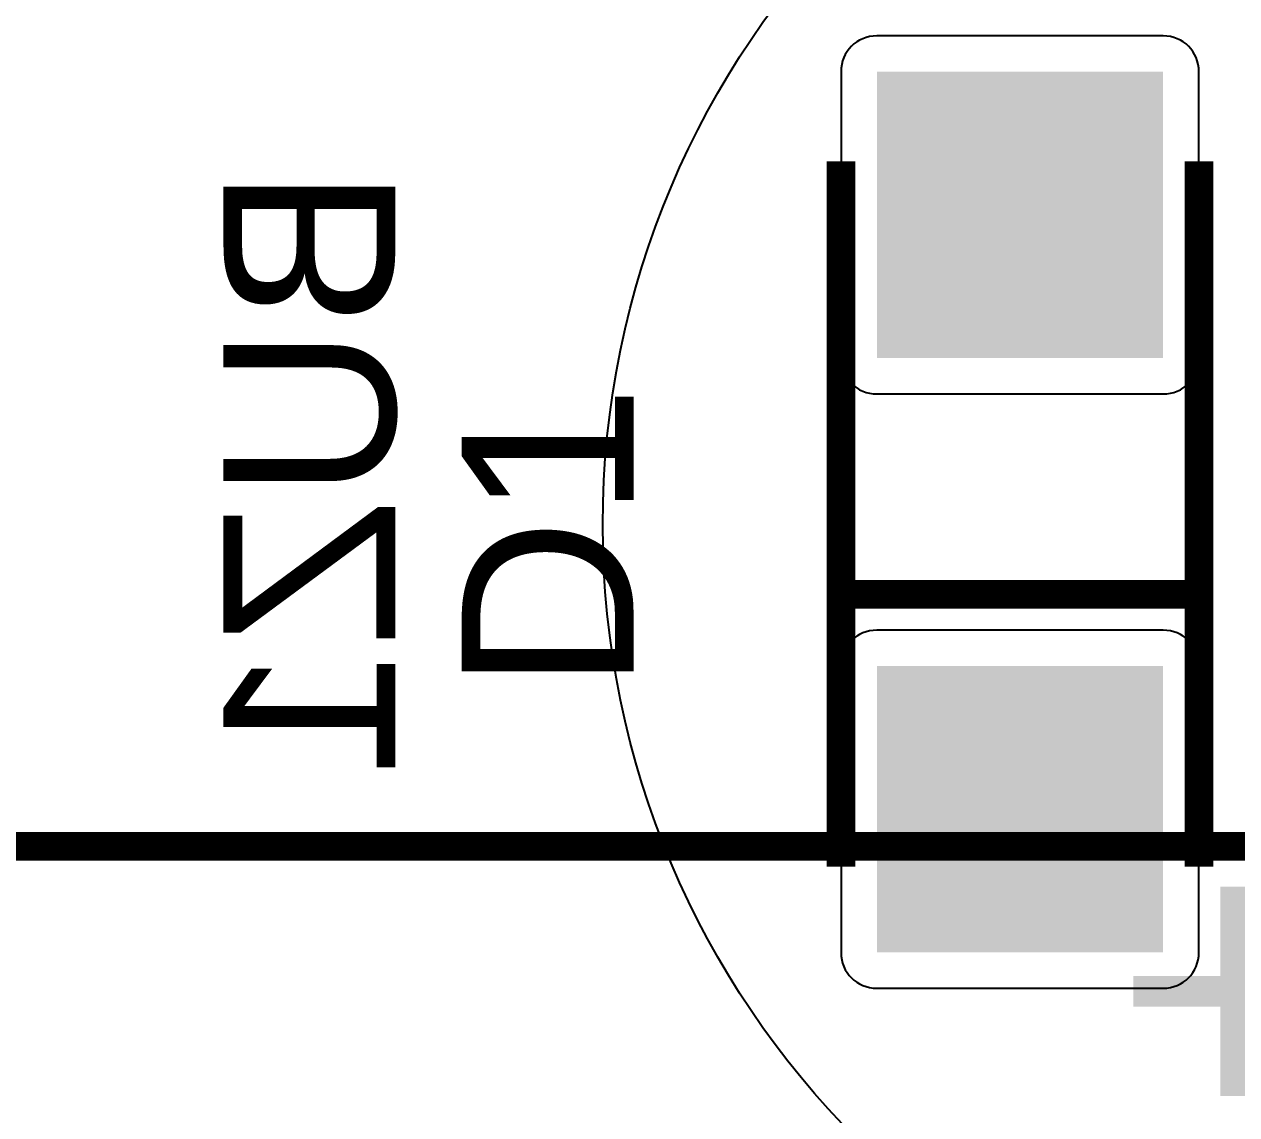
# Model space of a CAD drawing. Header units: inches. Extents: x 15 to 148, y 10 to 111.
# Drawn here: x 135.694 to 136.456, y 98.204 to 98.889 of the extents above; entities that cross this region are included whole.
import ezdxf

# ---------------------------------------------------------------- set-up
doc = ezdxf.new("R2010")
doc.units = ezdxf.units.IN
doc.header["$MEASUREMENT"] = 0
doc.layers.add('BLK_12AWG', color=7, linetype='Continuous')

# ---------------------------------------------------------------- blocks, each defined once
blk = doc.blocks.new('RPAD')
blk.add_trace([(-0.5, -0.5), (-0.5, 0.5), (0.5, -0.5), (0.5, 0.5)])
blk = doc.blocks.new('CEGHSD')
for points in [[(133.7946526324227, 100.0945130034614), (133.7946526324227, 100.0145130034614), (133.7947026324227, 100.0134730034614), (133.7948516324227, 100.0124680034614), (133.7950936324227, 100.0115010034614), (133.7954246324227, 100.0105770034614), (133.7958386324227, 100.0097010034614), (133.7963336324227, 100.0088770034614), (133.7969026324227, 100.0081090034614), (133.7975436324227, 100.0074030034614), (133.7982496324227, 100.0067630034614), (133.7990166324227, 100.0061940034614), (133.7998406324227, 100.0056990034614), (133.8007176324227, 100.0052840034614), (133.8016416324227, 100.0049530034614), (133.8026086324227, 100.0047110034614), (133.8036136324227, 100.0045630034614), (133.8046526324227, 100.0045130034614), (133.8846526324227, 100.0045130034614), (133.8856916324227, 100.0045630034614), (133.8866976324227, 100.0047110034614), (133.8876636324227, 100.0049530034614), (133.8885886324227, 100.0052840034614), (133.8894646324227, 100.0056990034614), (133.8902886324227, 100.0061940034614), (133.8910556324227, 100.0067630034614), (133.8917626324227, 100.0074030034614), (133.8924026324227, 100.0081090034614), (133.8929716324227, 100.0088770034614), (133.8934666324227, 100.0097010034614), (133.8938806324227, 100.0105770034614), (133.8942116324227, 100.0115010034614), (133.8944536324227, 100.0124680034614), (133.8946026324227, 100.0134730034614), (133.8946526324227, 100.0145130034614), (133.8946526324227, 100.0945130034614), (133.8946026324227, 100.0955520034614), (133.8944536324227, 100.0965570034614), (133.8942116324227, 100.0975240034614), (133.8938806324227, 100.0984480034614), (133.8934666324227, 100.0993240034614), (133.8929716324227, 100.1001480034614), (133.8924026324227, 100.1009160034614), (133.8917626324227, 100.1016220034614), (133.8910556324227, 100.1022620034614), (133.8902886324227, 100.1028310034614), (133.8894646324227, 100.1033260034614), (133.8885886324227, 100.1037410034614), (133.8876636324227, 100.1040720034614), (133.8866976324227, 100.1043140034614), (133.8856916324227, 100.1044620034614), (133.8846526324227, 100.1045130034614), (133.8046526324227, 100.1045130034614), (133.8036136324227, 100.1044620034614), (133.8026086324227, 100.1043140034614), (133.8016416324227, 100.1040720034614), (133.8007176324227, 100.1037410034614), (133.7998406324227, 100.1033260034614), (133.7990166324227, 100.1028310034614), (133.7982496324227, 100.1022620034614), (133.7975436324227, 100.1016220034614), (133.7969026324227, 100.1009160034614), (133.7963336324227, 100.1001480034614), (133.7958386324227, 100.0993240034614), (133.7954246324227, 100.0984480034614), (133.7950936324227, 100.0975240034614), (133.7948516324227, 100.0965570034614), (133.7947026324227, 100.0955520034614), (133.7946526324227, 100.0945130034614)], [(133.7946526324227, 99.92851300346143), (133.7946526324227, 99.84851300346142), (133.7947026324227, 99.84747300346143), (133.7948516324227, 99.84646800346142), (133.7950936324227, 99.84550100346142), (133.7954246324227, 99.84457700346142), (133.7958386324227, 99.84370100346142), (133.7963336324227, 99.84287700346142), (133.7969026324227, 99.84210900346143), (133.7975436324227, 99.84140300346142), (133.7982496324227, 99.84076300346143), (133.7990166324227, 99.84019400346142), (133.7998406324227, 99.83969900346142), (133.8007176324227, 99.83928400346143), (133.8016416324227, 99.83895300346143), (133.8026086324227, 99.83871100346143), (133.8036136324227, 99.83856300346143), (133.8046526324227, 99.83851300346143), (133.8846526324227, 99.83851300346143), (133.8856916324227, 99.83856300346143), (133.8866976324227, 99.83871100346143), (133.8876636324227, 99.83895300346143), (133.8885886324227, 99.83928400346143), (133.8894646324227, 99.83969900346142), (133.8902886324227, 99.84019400346142), (133.8910556324227, 99.84076300346143), (133.8917626324227, 99.84140300346142), (133.8924026324227, 99.84210900346143), (133.8929716324227, 99.84287700346142), (133.8934666324227, 99.84370100346142), (133.8938806324227, 99.84457700346142), (133.8942116324227, 99.84550100346142), (133.8944536324227, 99.84646800346142), (133.8946026324227, 99.84747300346143), (133.8946526324227, 99.84851300346142), (133.8946526324227, 99.92851300346143), (133.8946026324227, 99.92955200346142), (133.8944536324227, 99.93055700346143), (133.8942116324227, 99.93152400346142), (133.8938806324227, 99.93244800346143), (133.8934666324227, 99.93332400346142), (133.8929716324227, 99.93414800346143), (133.8924026324227, 99.93491600346142), (133.8917626324227, 99.93562200346143), (133.8910556324227, 99.93626200346142), (133.8902886324227, 99.93683100346142), (133.8894646324227, 99.93732600346142), (133.8885886324227, 99.93774100346143), (133.8876636324227, 99.93807200346143), (133.8866976324227, 99.93831400346143), (133.8856916324227, 99.93846200346142), (133.8846526324227, 99.93851300346142), (133.8046526324227, 99.93851300346142), (133.8036136324227, 99.93846200346142), (133.8026086324227, 99.93831400346143), (133.8016416324227, 99.93807200346143), (133.8007176324227, 99.93774100346143), (133.7998406324227, 99.93732600346142), (133.7990166324227, 99.93683100346142), (133.7982496324227, 99.93626200346142), (133.7975436324227, 99.93562200346143), (133.7969026324227, 99.93491600346142), (133.7963336324227, 99.93414800346143), (133.7958386324227, 99.93332400346142), (133.7954246324227, 99.93244800346143), (133.7950936324227, 99.93152400346142), (133.7948516324227, 99.93055700346143), (133.7947026324227, 99.92955200346142), (133.7946526324227, 99.92851300346143)]]:
    blk.add_lwpolyline(points, close=True)
at = {"const_width": 0.008}
for points in [[(133.7946526324227, 100.0695130034614), (133.7946526324227, 99.87251300346142)], [(133.7946526324227, 100.0695130034614), (133.7946526324227, 99.87251300346142)], [(133.7946526324227, 100.0695130034614), (133.7946526324227, 99.87251300346142)], [(133.8946526324227, 99.87251300346142), (133.8946526324227, 100.0695130034614)], [(133.8946526324227, 99.87251300346142), (133.8946526324227, 100.0695130034614)], [(133.8946526324227, 99.87251300346142), (133.8946526324227, 100.0695130034614)], [(133.7946526324227, 99.94851300346143), (133.8946526324227, 99.94851300346143)], [(133.7946526324227, 99.94851300346143), (133.8946526324227, 99.94851300346143)], [(133.7946526324227, 99.94851300346143), (133.8946526324227, 99.94851300346143)], [(136.6914326324227, 99.87812700346143), (133.2662356324227, 99.87812700346143)], [(136.6914326324227, 99.87812700346143), (133.2662356324227, 99.87812700346143)], [(136.6914326324227, 99.87812700346143), (133.2662356324227, 99.87812700346143)]]:
    blk.add_lwpolyline(points, dxfattribs=at)
blk.add_circle((133.9706366324227, 99.96789800346143), 0.242565)
blk.add_circle((133.9706366324227, 99.96789800346143), 0.242565)
blk.add_circle((133.9706366324227, 99.96789800346143), 0.242565)
at = {"xscale": 0.08, "yscale": 0.08, "rotation": 270}
for p in [(133.8446526324227, 100.0545130034614), (133.8446526324227, 99.88851300346143)]:
    blk.add_blockref('RPAD', p, dxfattribs=at)
at = {"text_generation_flag": 2}
for s, height, rotation, width, p in [('BUZ1', 0.048, 90, 1.041667, (133.6700716324227, 100.0678980034614)), ('BUZ1', 0.048, 90, 1.041667, (133.6700716324227, 100.0678980034614)), ('BUZ1', 0.048, 90, 1.041667, (133.6700716324227, 100.0678980034614)), ('+', 0.08, 270, 1.125, (133.8661486324227, 99.80254400346142)), ('+', 0.08, 270, 1.125, (133.8661486324227, 99.80254400346142)), ('+', 0.08, 270, 1.125, (133.8661486324227, 99.80254400346142))]:
    blk.add_text(s, height=height, rotation=rotation, dxfattribs=dict(at, width=width)).set_placement(p)
at = {"width": 1.041667}
blk.add_text('D1', height=0.048, rotation=90, dxfattribs=at).set_placement((133.7366526324227, 99.92151300346143))
blk.add_text('D1', height=0.048, rotation=90, dxfattribs=at).set_placement((133.7366526324227, 99.92151300346143))
blk.add_text('D1', height=0.048, rotation=90, dxfattribs=at).set_placement((133.7366526324227, 99.92151300346143))

msp = doc.modelspace()

# ---------------------------------------------------------------- block references
at = {"layer": 'BLK_12AWG', "xscale": 2.25, "yscale": 2.25, "zscale": 2.25}
msp.add_blockref('CEGHSD', (-164.8302734869564, -126.353197587316), dxfattribs=at)

doc.saveas('drawing.dxf')
